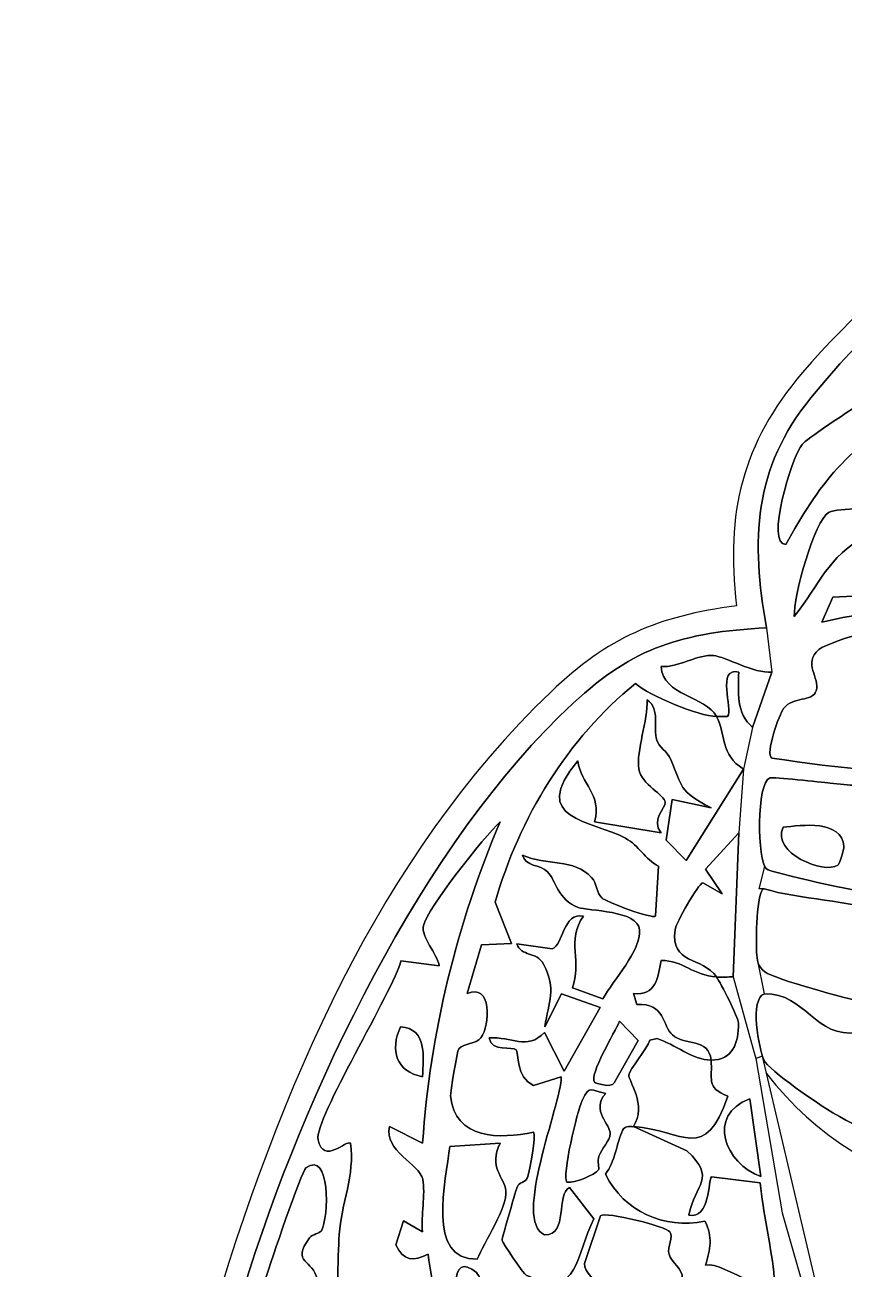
# Model space of a CAD drawing. Header units: millimetres. Extents: x -48 to 44, y -70 to 37.
# Drawn here: x -47.65 to -27.92, y 7.05 to 37.03 of the extents above; entities that cross this region are included whole.
import ezdxf

# ---------------------------------------------------------------- set-up
doc = ezdxf.new("R2010")
doc.units = ezdxf.units.MM
doc.layers.get('0').update_dxf_attribs({"linetype": 'CONTINUOUS'})

msp = doc.modelspace()

# ---------------------------------------------------------------- linework, layer by layer
for p, q in [((-29.783, 22.504), (-29.654, 21.429)), ((-30.118, 20.101), (-30.34, 19.098)), ((-30.34, 19.098), (-30.453, 17.56)), ((-29.961, 16.214), (-29.825, 16.746)), ((-29.844, 16.214), (-29.961, 16.214)), ((-29.834, 13.677), (-30.005, 14.514)), ((-30.586, 14.086), (-30.104, 12.348)), ((-30.104, 12.348), (-30.041, 12.12)), ((-29.881, 12.174), (-30.041, 12.12)), ((-30.041, 12.12), (-29.408, 8.402)), ((-27.379, 1.529), (-29.881, 12.174)), ((-29.408, 8.402), (-27.379, 1.294))]:
    msp.add_line(p, q)
for points in [[(-26.712, 23.308), (-28.188, 23.241), (-28.448, 22.638), (-28.188, 23.241)], [(-29.654, 21.429), (-30.118, 20.101)], [(-30.34, 19.098), (-31.722, 16.893), (-32.198, 17.383), (-31.722, 16.893)], [(-32.055, 18.361), (-32.198, 17.383), (-32.055, 18.361), (-31.121, 18.161)], [(-32.322, 17.561), (-33.925, 17.827)], [(-31.25, 16.687), (-30.854, 16.091), (-31.25, 16.687), (-30.453, 17.56)], [(-30.586, 14.086), (-30.453, 17.56)], [(-32.384, 16.755), (-32.457, 15.556)], [(-31.315, 16.359), (-30.854, 16.091)], [(-35.929, 14.89), (-36.32, 15.888)], [(-36.65, 14.861), (-35.929, 14.89), (-36.65, 14.861), (-36.997, 13.686)], [(-34.944, 14.764), (-35.796, 14.887)], [(-37.666, 14.356), (-38.59, 14.479)], [(-34.461, 13.821), (-33.724, 13.558)], [(-34.72, 13.68), (-35.127, 12.885)], [(-34.72, 13.68), (-33.791, 13.349)], [(-32.905, 13.419), (-32.991, 13.685)], [(-34.661, 11.816), (-33.791, 13.349)], [(-33.325, 13.018), (-32.879, 12.552)], [(-35.131, 12.751), (-34.661, 11.816)], [(-32.592, 12.562), (-32.415, 12.6)], [(-32.879, 12.552), (-33.453, 11.533)], [(-34.728, 11.682), (-35.395, 11.474)], [(-30.186, 11.147), (-29.919, 9.278)], [(-38.868, 10.479), (-38.068, 10.08)], [(-32.991, 10.48), (-31.7, 9.9)], [(-36.197, 10.078), (-37.414, 10.001)], [(-34.526, 9.01), (-33.94, 8.257)], [(-29.936, 9.125), (-31.111, 9.268)], [(-38.713, 7.634), (-38.532, 8.209)], [(-38.532, 8.209), (-38.068, 7.942)], [(-34.167, 7.179), (-33.783, 8.332)]]:
    msp.add_lwpolyline(points, close=True)
msp.add_arc((-23.782, 16.32), 7.536, 217.1968, 301.7506)
for points, knots in [([(-29.783, 22.504), (-30.164, 24.599), (-30.101, 26.346), (-28.713, 28.045), (-21.367, 37.03), (-10.794, 36.142), (-0.525, 33.527), (1.73, 32.953), (4.149, 32.23), (5.458, 30.158)], [42, 42, 42, 42, 43, 43, 43, 44, 44, 44, 45, 45, 45, 45]), ([(5.458, 30.158), (4.149, 32.23), (1.73, 32.953), (-0.525, 33.527), (-10.794, 36.142), (-21.367, 37.03), (-28.713, 28.045), (-30.101, 26.346), (-30.164, 24.599), (-29.783, 22.504)], [48, 48, 48, 48, 49, 49, 49, 50, 50, 50, 51, 51, 51, 51]), ([(5.98, 30.412), (5.557, 31.583), (2.873, 33.091), (1.716, 33.497), (-4.047, 35.518), (-13.302, 36.542), (-19.231, 35.129), (-22.629, 34.319), (-26.674, 31.286), (-28.917, 28.651), (-30.375, 26.938), (-30.768, 25.288), (-30.509, 23.033)], [22, 22, 22, 22, 23, 23, 23, 24, 24, 24, 25, 25, 25, 26, 26, 26, 26]), ([(-25.085, 29.36), (-25.44, 29.26), (-28.711, 27.179), (-28.925, 26.921), (-29.179, 26.613), (-29.823, 24.486), (-29.317, 24.51)], [73, 73, 73, 73, 74, 74, 74, 75, 75, 75, 75]), ([(-23.565, 28.374), (-23.694, 28.137), (-25.777, 27.763), (-26.249, 27.586), (-27.787, 27.008), (-28.551, 25.892), (-29.317, 24.51)], [89, 89, 89, 89, 90, 90, 90, 91, 91, 91, 91]), ([(-29.317, 24.51), (-28.551, 25.892), (-27.787, 27.008), (-26.249, 27.586), (-25.777, 27.763), (-23.694, 28.137), (-23.565, 28.374)], [0, 0, 0, 0, 1, 1, 1, 2, 2, 2, 2]), ([(-16.158, 24.775), (-17.153, 24.789), (-18.456, 24.457), (-19.428, 24.644), (-19.804, 24.716), (-19.906, 25.127), (-20.499, 25.181), (-21.136, 25.238), (-21.314, 24.911), (-21.695, 24.9), (-23.65, 24.844), (-25.325, 25.82), (-27.384, 24.713), (-28.33, 24.204), (-28.488, 23.558), (-29.115, 22.771)], [51, 51, 51, 51, 52, 52, 52, 53, 53, 53, 54, 54, 54, 55, 55, 55, 56, 56, 56, 56]), ([(-29.115, 22.771), (-28.488, 23.558), (-28.33, 24.204), (-27.384, 24.713), (-25.325, 25.82), (-23.65, 24.844), (-21.695, 24.9), (-21.314, 24.911), (-21.136, 25.238), (-20.499, 25.181), (-19.906, 25.127), (-19.804, 24.716), (-19.428, 24.644), (-18.456, 24.457), (-17.153, 24.789), (-16.158, 24.775)], [35, 35, 35, 35, 36, 36, 36, 37, 37, 37, 38, 38, 38, 39, 39, 39, 40, 40, 40, 40]), ([(-29.115, 22.771), (-29.139, 23.249), (-28.628, 25.088), (-28.287, 25.281), (-28.021, 25.431), (-27.115, 25.217), (-26.846, 25.779)], [56, 56, 56, 56, 57, 57, 57, 58, 58, 58, 58]), ([(-26.846, 25.779), (-27.115, 25.217), (-28.021, 25.431), (-28.287, 25.281), (-28.628, 25.088), (-29.139, 23.249), (-29.115, 22.771)], [33, 33, 33, 33, 34, 34, 34, 35, 35, 35, 35]), ([(-13.358, 23.645), (-14.049, 23.631), (-14.737, 23.612), (-15.421, 23.571), (-17.106, 23.47), (-18.791, 22.892), (-20.361, 22.766), (-23.045, 22.551), (-25.789, 23.295), (-28.448, 22.638)], [18, 18, 18, 18, 19, 19, 19, 20, 20, 20, 21, 21, 21, 21]), ([(-28.448, 22.638), (-25.789, 23.295), (-23.045, 22.551), (-20.361, 22.766), (-18.791, 22.892), (-17.106, 23.47), (-15.421, 23.571), (-14.737, 23.612), (-14.049, 23.631), (-13.358, 23.645)], [10, 10, 10, 10, 11, 11, 11, 12, 12, 12, 13, 13, 13, 13]), ([(-30.509, 23.033), (-32.415, 22.774), (-33.6, 22.275), (-34.981, 20.953), (-43.249, 13.04), (-44.542, -1.274), (-47.558, -11.759)], [26, 26, 26, 26, 27, 27, 27, 28, 28, 28, 28]), ([(-39, -57.948), (-39.29, -57.219), (-39.582, -56.498), (-39.875, -55.788), (-41.136, -52.73), (-42.606, -50.13), (-43.346, -46.834), (-44.373, -42.257), (-44.609, -36.629), (-44.485, -31.931), (-44.471, -31.395), (-44.2, -30.598), (-44.241, -30.097), (-44.335, -28.951), (-45.012, -26.915), (-45.242, -25.619), (-46.12, -20.684), (-47.648, -14.263), (-46.551, -9.425), (-45.395, -4.322), (-43.906, 1.584), (-42.378, 6.574), (-40.938, 11.276), (-38.083, 17.315), (-34.443, 20.683), (-32.962, 22.055), (-31.815, 22.381), (-29.783, 22.504)], [33, 33, 33, 33, 34, 34, 34, 35, 35, 35, 36, 36, 36, 37, 37, 37, 38, 38, 38, 39, 39, 39, 40, 40, 40, 41, 41, 41, 42, 42, 42, 42]), ([(-29.783, 22.504), (-31.815, 22.381), (-32.962, 22.055), (-34.443, 20.683), (-38.083, 17.315), (-40.938, 11.276), (-42.378, 6.574), (-43.906, 1.584), (-45.395, -4.322), (-46.551, -9.425), (-47.648, -14.263), (-46.12, -20.684), (-45.242, -25.619), (-45.012, -26.915), (-44.335, -28.951), (-44.241, -30.097), (-44.2, -30.598), (-44.471, -31.395), (-44.485, -31.931), (-44.609, -36.629), (-44.373, -42.257), (-43.346, -46.834), (-42.606, -50.13), (-41.136, -52.73), (-39.875, -55.788), (-39.582, -56.498), (-39.29, -57.219), (-39, -57.948)], [51, 51, 51, 51, 52, 52, 52, 53, 53, 53, 54, 54, 54, 55, 55, 55, 56, 56, 56, 57, 57, 57, 58, 58, 58, 59, 59, 59, 60, 60, 60, 60]), ([(-29.654, 19.361), (-29.828, 19.459), (-29.47, 20.427), (-29.373, 20.556), (-29.145, 20.861), (-28.68, 20.702), (-28.589, 20.984), (-28.486, 21.301), (-28.922, 21.642), (-28.523, 21.976), (-28.381, 22.095), (-27.751, 22.304), (-27.548, 22.338), (-27.116, 22.41), (-25.587, 22.548), (-25.282, 22.328), (-25.129, 22.217), (-24.988, 21.76), (-24.705, 21.639), (-24.014, 21.342), (-23.566, 21.661), (-23.906, 22.369)], [76, 76, 76, 76, 77, 77, 77, 78, 78, 78, 79, 79, 79, 80, 80, 80, 81, 81, 81, 82, 82, 82, 83, 83, 83, 83]), ([(-23.906, 22.369), (-23.566, 21.661), (-24.014, 21.342), (-24.705, 21.639), (-24.988, 21.76), (-25.129, 22.217), (-25.282, 22.328), (-25.587, 22.548), (-27.116, 22.41), (-27.548, 22.338), (-27.751, 22.304), (-28.381, 22.095), (-28.523, 21.976), (-28.922, 21.642), (-28.486, 21.301), (-28.589, 20.984), (-28.68, 20.702), (-29.145, 20.861), (-29.373, 20.556), (-29.47, 20.427), (-29.828, 19.459), (-29.654, 19.361)], [29, 29, 29, 29, 30, 30, 30, 31, 31, 31, 32, 32, 32, 33, 33, 33, 34, 34, 34, 35, 35, 35, 36, 36, 36, 36]), ([(-32.322, 21.567), (-31.925, 21.534), (-31.418, 21.873), (-31.059, 21.833), (-30.774, 21.801), (-30.086, 21.399), (-29.654, 21.429)], [2, 2, 2, 2, 3, 3, 3, 4, 4, 4, 4]), ([(-29.654, 21.429), (-30.086, 21.399), (-30.774, 21.801), (-31.059, 21.833), (-31.418, 21.873), (-31.925, 21.534), (-32.322, 21.567)], [2, 2, 2, 2, 3, 3, 3, 4, 4, 4, 4]), ([(-32.657, 20.766), (-32.638, 20.285), (-32.926, 19.523), (-32.86, 19.104), (-32.799, 18.722), (-32.232, 18.474), (-32.224, 18.297), (-32.218, 18.147), (-32.578, 17.863), (-32.322, 17.561)], [16, 16, 16, 16, 17, 17, 17, 18, 18, 18, 19, 19, 19, 19]), ([(-32.322, 17.561), (-32.578, 17.863), (-32.218, 18.147), (-32.224, 18.297), (-32.232, 18.474), (-32.799, 18.722), (-32.86, 19.104), (-32.926, 19.523), (-32.638, 20.285), (-32.657, 20.766)], [40, 40, 40, 40, 41, 41, 41, 42, 42, 42, 43, 43, 43, 43]), ([(-31.121, 18.161), (-31.926, 18.592), (-31.794, 18.657), (-32.09, 19.329), (-32.173, 19.518), (-32.381, 19.634), (-32.429, 19.792), (-32.523, 20.107), (-32.33, 20.517), (-32.657, 20.766)], [13, 13, 13, 13, 14, 14, 14, 15, 15, 15, 16, 16, 16, 16]), ([(-32.657, 20.766), (-32.33, 20.517), (-32.523, 20.107), (-32.429, 19.792), (-32.381, 19.634), (-32.173, 19.518), (-32.09, 19.329), (-31.794, 18.657), (-31.926, 18.592), (-31.121, 18.161)], [43, 43, 43, 43, 44, 44, 44, 45, 45, 45, 46, 46, 46, 46]), ([(-34.328, 19.297), (-35.532, 17.863), (-33.994, 17.872), (-33.181, 17.43), (-32.85, 17.251), (-32.724, 16.929), (-32.384, 16.755)], [21, 21, 21, 21, 22, 22, 22, 23, 23, 23, 23]), ([(-32.384, 16.755), (-32.724, 16.929), (-32.85, 17.251), (-33.181, 17.43), (-33.994, 17.872), (-35.532, 17.863), (-34.328, 19.297)], [36, 36, 36, 36, 37, 37, 37, 38, 38, 38, 38]), ([(-15.489, 15.556), (-15.878, 15.606), (-16.238, 15.431), (-16.62, 15.417), (-17.985, 15.369), (-24.152, 15.383), (-25.078, 15.777), (-25.282, 15.864), (-25.296, 16.169), (-25.45, 16.204), (-25.599, 16.238), (-26.734, 16.052), (-27.178, 16.092), (-27.485, 16.12), (-29.675, 16.596), (-29.786, 16.69), (-30.001, 16.872), (-30.04, 18.78), (-29.698, 18.886), (-29.629, 18.908), (-28.478, 18.779), (-28.253, 18.757), (-27.807, 18.712), (-27.392, 18.684), (-26.91, 18.64), (-26.498, 18.602), (-24.74, 18.475), (-24.609, 18.325), (-24.511, 18.214), (-24.569, 17.966), (-24.307, 17.761), (-23.836, 17.392), (-22.774, 17.425), (-23.238, 18.227)], [45, 45, 45, 45, 46, 46, 46, 47, 47, 47, 48, 48, 48, 49, 49, 49, 50, 50, 50, 51, 51, 51, 52, 52, 52, 53, 53, 53, 54, 54, 54, 55, 55, 55, 56, 56, 56, 56]), ([(-23.238, 18.227), (-22.774, 17.425), (-23.836, 17.392), (-24.307, 17.761), (-24.569, 17.966), (-24.511, 18.214), (-24.609, 18.325), (-24.74, 18.475), (-26.498, 18.602), (-26.91, 18.64), (-27.392, 18.684), (-27.807, 18.712), (-28.253, 18.757), (-28.478, 18.779), (-29.629, 18.908), (-29.698, 18.886), (-30.04, 18.78), (-30.001, 16.872), (-29.786, 16.69), (-29.675, 16.596), (-27.485, 16.12), (-27.178, 16.092), (-26.734, 16.052), (-25.599, 16.238), (-25.45, 16.204), (-25.296, 16.169), (-25.282, 15.864), (-25.078, 15.777), (-24.152, 15.383), (-17.985, 15.369), (-16.62, 15.417), (-16.238, 15.431), (-15.878, 15.606), (-15.489, 15.556)], [56, 56, 56, 56, 57, 57, 57, 58, 58, 58, 59, 59, 59, 60, 60, 60, 61, 61, 61, 62, 62, 62, 63, 63, 63, 64, 64, 64, 65, 65, 65, 66, 66, 66, 67, 67, 67, 67]), ([(-37.666, 14.356), (-37.713, 14.643), (-38.111, 15.054), (-38.049, 15.323), (-37.951, 15.741), (-36.596, 17.46), (-36.198, 17.828)], [1, 1, 1, 1, 2, 2, 2, 3, 3, 3, 3]), ([(-36.198, 17.828), (-36.596, 17.46), (-37.951, 15.741), (-38.049, 15.323), (-38.111, 15.054), (-37.713, 14.643), (-37.666, 14.356)], [23, 23, 23, 23, 24, 24, 24, 25, 25, 25, 25]), ([(-32.457, 15.556), (-32.535, 15.469), (-33.65, 15.899), (-33.754, 15.995), (-33.865, 16.097), (-33.87, 16.336), (-33.998, 16.483), (-34.411, 16.952), (-35.095, 16.76), (-35.662, 17.025)], [24, 24, 24, 24, 25, 25, 25, 26, 26, 26, 27, 27, 27, 27]), ([(-35.662, 17.025), (-35.592, 16.737), (-35.239, 16.802), (-35.061, 16.623), (-34.856, 16.416), (-34.815, 15.944), (-34.318, 15.761), (-34.086, 15.675), (-32.869, 15.698), (-32.843, 15.223), (-32.814, 14.699), (-33.467, 14.028), (-33.724, 13.558)], [27, 27, 27, 27, 28, 28, 28, 29, 29, 29, 30, 30, 30, 31, 31, 31, 31]), ([(-33.724, 13.558), (-33.467, 14.028), (-32.814, 14.699), (-32.843, 15.223), (-32.869, 15.698), (-34.086, 15.675), (-34.318, 15.761), (-34.815, 15.944), (-34.856, 16.416), (-35.061, 16.623), (-35.239, 16.802), (-35.592, 16.737), (-35.662, 17.025)], [28, 28, 28, 28, 29, 29, 29, 30, 30, 30, 31, 31, 31, 32, 32, 32, 32]), ([(-35.662, 17.025), (-35.095, 16.76), (-34.411, 16.952), (-33.998, 16.483), (-33.87, 16.336), (-33.865, 16.097), (-33.754, 15.995), (-33.65, 15.899), (-32.535, 15.469), (-32.457, 15.556)], [32, 32, 32, 32, 33, 33, 33, 34, 34, 34, 35, 35, 35, 35]), ([(-30.987, 14.087), (-31.323, 14.576), (-32.11, 14.392), (-31.988, 15.222), (-31.965, 15.38), (-31.432, 16.332), (-31.315, 16.359)], [13, 13, 13, 13, 14, 14, 14, 15, 15, 15, 15]), ([(-19.956, 12.759), (-20.533, 13.228), (-20.903, 12.562), (-21.238, 12.422), (-21.873, 12.157), (-26.453, 13.199), (-27.408, 13.458), (-27.874, 13.584), (-29.544, 14.01), (-29.826, 14.211), (-29.99, 14.328), (-30.012, 14.498), (-30.022, 14.683), (-30.036, 14.925), (-30.032, 16.176), (-29.844, 16.214)], [31, 31, 31, 31, 32, 32, 32, 33, 33, 33, 34, 34, 34, 35, 35, 35, 36, 36, 36, 36]), ([(-29.844, 16.214), (-30.032, 16.176), (-30.036, 14.925), (-30.022, 14.683), (-30.012, 14.498), (-29.99, 14.328), (-29.826, 14.211), (-29.544, 14.01), (-27.874, 13.584), (-27.408, 13.458), (-26.453, 13.199), (-21.873, 12.157), (-21.238, 12.422), (-20.903, 12.562), (-20.533, 13.228), (-19.956, 12.759)], [76, 76, 76, 76, 77, 77, 77, 78, 78, 78, 79, 79, 79, 80, 80, 80, 81, 81, 81, 81]), ([(-29.844, 16.214), (-29.005, 15.949), (-27.762, 15.941), (-26.973, 15.629), (-26.46, 15.425), (-26.79, 15.017), (-25.852, 15.163), (-24.532, 15.368), (-24.027, 15.13), (-22.733, 15.059), (-21.881, 15.013), (-20.437, 15.166), (-19.7, 15.02), (-19.291, 14.939), (-18.821, 13.862), (-17.894, 14.22)], [36, 36, 36, 36, 37, 37, 37, 38, 38, 38, 39, 39, 39, 40, 40, 40, 41, 41, 41, 41]), ([(-17.894, 14.22), (-18.821, 13.862), (-19.291, 14.939), (-19.7, 15.02), (-20.437, 15.166), (-21.881, 15.013), (-22.733, 15.059), (-24.027, 15.13), (-24.532, 15.368), (-25.852, 15.163), (-26.79, 15.017), (-26.46, 15.425), (-26.973, 15.629), (-27.762, 15.941), (-29.005, 15.949), (-29.844, 16.214)], [71, 71, 71, 71, 72, 72, 72, 73, 73, 73, 74, 74, 74, 75, 75, 75, 76, 76, 76, 76]), ([(-35.796, 14.887), (-35.695, 14.56), (-35.319, 14.716), (-35.155, 14.395), (-34.84, 13.778), (-35.025, 13.501), (-35.127, 12.885)], [35, 35, 35, 35, 36, 36, 36, 37, 37, 37, 37]), ([(-35.127, 12.885), (-35.025, 13.501), (-34.84, 13.778), (-35.155, 14.395), (-35.319, 14.716), (-35.695, 14.56), (-35.796, 14.887)], [22, 22, 22, 22, 23, 23, 23, 24, 24, 24, 24]), ([(-39.805, 10.078), (-39.893, 10.177), (-40.459, 9.544), (-40.584, 10.165), (-40.684, 10.659), (-38.771, 13.747), (-38.59, 14.479)], [26, 26, 26, 26, 27, 27, 27, 28, 28, 28, 28]), ([(-38.59, 14.479), (-38.771, 13.747), (-40.684, 10.659), (-40.584, 10.165), (-40.459, 9.544), (-39.893, 10.177), (-39.805, 10.078)], [26, 26, 26, 26, 27, 27, 27, 28, 28, 28, 28]), ([(-37.198, 12.357), (-37.064, 12.496), (-36.786, 12.462), (-36.665, 12.618), (-36.435, 12.919), (-36.402, 13.962), (-36.997, 13.686)], [55, 55, 55, 55, 56, 56, 56, 57, 57, 57, 57]), ([(-36.997, 13.686), (-36.402, 13.962), (-36.435, 12.919), (-36.665, 12.618), (-36.786, 12.462), (-37.064, 12.496), (-37.198, 12.357)], [2, 2, 2, 2, 3, 3, 3, 4, 4, 4, 4]), ([(-30.987, 14.087), (-30.893, 13.95), (-30.459, 13.104), (-30.458, 12.972), (-30.453, 12.499), (-30.601, 12.077), (-31.12, 12.083)], [20, 20, 20, 20, 21, 21, 21, 22, 22, 22, 22]), ([(-22.838, 9.546), (-24.771, 9.438), (-26.522, 9.837), (-28.183, 10.811), (-28.493, 10.993), (-29.739, 11.846), (-29.848, 12.086), (-29.969, 12.35), (-30.197, 13.57), (-29.834, 13.677)], [10, 10, 10, 10, 11, 11, 11, 12, 12, 12, 13, 13, 13, 13]), ([(-29.834, 13.677), (-30.197, 13.57), (-29.969, 12.35), (-29.848, 12.086), (-29.739, 11.846), (-28.493, 10.993), (-28.183, 10.811), (-26.522, 9.837), (-24.771, 9.438), (-22.838, 9.546)], [99, 99, 99, 99, 100, 100, 100, 101, 101, 101, 102, 102, 102, 102]), ([(-29.834, 13.677), (-28.842, 13.708), (-28.613, 12.587), (-27.59, 12.752), (-27.396, 12.783), (-27.254, 12.992), (-27.07, 12.989), (-26.687, 12.985), (-25.299, 12.491), (-24.735, 12.389), (-22.19, 11.931), (-19.716, 11.64), (-17.16, 11.71), (-16.034, 11.741), (-14.877, 11.901), (-13.753, 11.949)], [13, 13, 13, 13, 14, 14, 14, 15, 15, 15, 16, 16, 16, 17, 17, 17, 18, 18, 18, 18]), ([(-13.753, 11.949), (-14.877, 11.901), (-16.034, 11.741), (-17.16, 11.71), (-19.716, 11.64), (-22.19, 11.931), (-24.735, 12.389), (-25.299, 12.491), (-26.687, 12.985), (-27.07, 12.989), (-27.254, 12.992), (-27.396, 12.783), (-27.59, 12.752), (-28.613, 12.587), (-28.842, 13.708), (-29.834, 13.677)], [94, 94, 94, 94, 95, 95, 95, 96, 96, 96, 97, 97, 97, 98, 98, 98, 99, 99, 99, 99]), ([(-36.464, 12.616), (-36.416, 12.273), (-35.888, 12.413), (-35.813, 12.334), (-35.755, 12.272), (-35.827, 11.658), (-35.395, 11.474)], [42, 42, 42, 42, 43, 43, 43, 44, 44, 44, 44]), ([(-35.395, 11.474), (-35.827, 11.658), (-35.755, 12.272), (-35.813, 12.334), (-35.888, 12.413), (-36.416, 12.273), (-36.464, 12.616)], [15, 15, 15, 15, 16, 16, 16, 17, 17, 17, 17]), ([(-33.255, 10.384), (-33.192, 10.524), (-32.998, 10.468), (-32.991, 10.48), (-32.65, 10.988), (-33.12, 11.613), (-33.104, 11.726), (-33.085, 11.859), (-32.66, 12.348), (-32.592, 12.562)], [3, 3, 3, 3, 4, 4, 4, 5, 5, 5, 6, 6, 6, 6]), ([(-34.593, 9.145), (-34.716, 9.277), (-34.347, 10.859), (-34.223, 11.111), (-34.026, 11.512), (-34.027, 11.345), (-33.658, 11.281)], [4, 4, 4, 4, 5, 5, 5, 6, 6, 6, 6]), ([(-38.868, 10.479), (-39.01, 9.899), (-38.134, 9.569), (-38.065, 9.212), (-37.994, 8.843), (-38.116, 8.335), (-38.068, 7.942)], [5, 5, 5, 5, 6, 6, 6, 7, 7, 7, 7]), ([(-38.068, 7.942), (-38.116, 8.335), (-37.994, 8.843), (-38.065, 9.212), (-38.134, 9.569), (-39.01, 9.899), (-38.868, 10.479)], [19, 19, 19, 19, 20, 20, 20, 21, 21, 21, 21]), ([(-36.152, 7.738), (-36.16, 7.806), (-35.847, 8.852), (-35.785, 9.04), (-35.758, 9.122), (-35.58, 9.14), (-35.542, 9.25), (-35.482, 9.422), (-35.332, 10.281), (-35.396, 10.346)], [50, 50, 50, 50, 51, 51, 51, 52, 52, 52, 53, 53, 53, 53]), ([(-35.396, 10.346), (-35.332, 10.281), (-35.482, 9.422), (-35.542, 9.25), (-35.58, 9.14), (-35.758, 9.122), (-35.785, 9.04), (-35.847, 8.852), (-36.16, 7.806), (-36.152, 7.738)], [6, 6, 6, 6, 7, 7, 7, 8, 8, 8, 9, 9, 9, 9]), ([(-40.504, 7.972), (-40.322, 8.292), (-40.286, 9.935), (-40.877, 9.483), (-40.989, 9.397), (-41.732, 7.193), (-41.843, 6.842), (-43.416, 1.898), (-44.258, -3.392), (-45.815, -8.356)], [21, 21, 21, 21, 22, 22, 22, 23, 23, 23, 24, 24, 24, 24]), ([(-41.843, 6.842), (-41.732, 7.193), (-40.989, 9.397), (-40.877, 9.483), (-40.286, 9.935), (-40.322, 8.292), (-40.504, 7.972)], [0, 0, 0, 0, 1, 1, 1, 2, 2, 2, 2]), ([(-39.082, 1.393), (-38.74, 1.904), (-39.636, 2.099), (-39.775, 2.427), (-40.168, 3.355), (-40.147, 6.763), (-40.076, 7.879), (-40.029, 8.613), (-39.691, 9.318), (-39.805, 10.078)], [23, 23, 23, 23, 24, 24, 24, 25, 25, 25, 26, 26, 26, 26]), ([(-39.805, 10.078), (-39.691, 9.318), (-40.029, 8.613), (-40.076, 7.879), (-40.147, 6.763), (-40.168, 3.355), (-39.775, 2.427), (-39.636, 2.099), (-38.74, 1.904), (-39.082, 1.393)], [0, 0, 0, 0, 1, 1, 1, 2, 2, 2, 3, 3, 3, 3]), ([(-29.936, 9.125), (-29.864, 8.415), (-29.693, 7.679), (-29.606, 6.976), (-29.495, 6.082), (-30.787, 7.258), (-31.255, 7.141)], [28, 28, 28, 28, 29, 29, 29, 30, 30, 30, 30]), ([(-31.255, 7.141), (-30.787, 7.258), (-29.495, 6.082), (-29.606, 6.976), (-29.693, 7.679), (-29.864, 8.415), (-29.936, 9.125)], [8, 8, 8, 8, 9, 9, 9, 10, 10, 10, 10]), ([(-33.94, 8.257), (-34.396, 7.415), (-34.253, 6.289), (-35.572, 6.898), (-35.643, 6.931), (-36.146, 7.688), (-36.152, 7.738)], [48, 48, 48, 48, 49, 49, 49, 50, 50, 50, 50]), ([(-36.152, 7.738), (-36.146, 7.688), (-35.643, 6.931), (-35.572, 6.898), (-34.253, 6.289), (-34.396, 7.415), (-33.94, 8.257)], [9, 9, 9, 9, 10, 10, 10, 11, 11, 11, 11]), ([(-40.504, 7.972), (-40.54, 7.91), (-40.73, 7.883), (-40.791, 7.8), (-41.247, 7.173), (-40.701, 7.277), (-40.607, 6.804), (-40.534, 6.431), (-40.651, 5.931), (-40.607, 5.537)], [2, 2, 2, 2, 3, 3, 3, 4, 4, 4, 5, 5, 5, 5]), ([(-40.607, 5.537), (-40.651, 5.931), (-40.534, 6.431), (-40.607, 6.804), (-40.701, 7.277), (-41.247, 7.173), (-40.791, 7.8), (-40.73, 7.883), (-40.54, 7.91), (-40.504, 7.972)], [18, 18, 18, 18, 19, 19, 19, 20, 20, 20, 21, 21, 21, 21]), ([(-37.935, 7.408), (-37.721, 5.856), (-37.239, 4.362), (-36.579, 2.951), (-36.259, 2.266), (-35.54, 1.326), (-35.33, 0.714), (-35.243, 0.463), (-35.393, 0.201), (-35.259, 0.007), (-35.059, -0.282), (-34.805, -0.138), (-34.63, -0.244), (-34.479, -0.334), (-33.472, -1.78), (-33.193, -2.08)], [10, 10, 10, 10, 11, 11, 11, 12, 12, 12, 13, 13, 13, 14, 14, 14, 15, 15, 15, 15]), ([(-33.193, -2.08), (-33.472, -1.78), (-34.479, -0.334), (-34.63, -0.244), (-34.805, -0.138), (-35.059, -0.282), (-35.259, 0.007), (-35.393, 0.201), (-35.243, 0.463), (-35.33, 0.714), (-35.54, 1.326), (-36.259, 2.266), (-36.579, 2.951), (-37.239, 4.362), (-37.721, 5.856), (-37.935, 7.408)], [11, 11, 11, 11, 12, 12, 12, 13, 13, 13, 14, 14, 14, 15, 15, 15, 16, 16, 16, 16]), ([(-37.277, 6.674), (-37.253, 7.102), (-37.093, 7.243), (-36.771, 6.961), (-36.685, 6.886), (-36.675, 6.673), (-36.512, 6.62)], [2, 2, 2, 2, 3, 3, 3, 4, 4, 4, 4]), ([(-36.512, 6.62), (-36.675, 6.673), (-36.685, 6.886), (-36.771, 6.961), (-37.093, 7.243), (-37.253, 7.102), (-37.277, 6.674)], [3, 3, 3, 3, 4, 4, 4, 5, 5, 5, 5]), ([(-32.132, 7.403), (-32.077, 7.205), (-31.793, 7.047), (-31.812, 6.829), (-31.83, 6.618), (-32.25, 6.015), (-32.317, 5.727)], [2, 2, 2, 2, 3, 3, 3, 4, 4, 4, 4]), ([(-32.317, 5.727), (-32.25, 6.015), (-31.83, 6.618), (-31.812, 6.829), (-31.793, 7.047), (-32.077, 7.205), (-32.132, 7.403)], [2, 2, 2, 2, 3, 3, 3, 4, 4, 4, 4])]:
    msp.add_open_spline(points, degree=3, knots=knots)
for points in [[(-28.925, 26.921), (-28.711, 27.179), (-25.44, 29.26), (-25.085, 29.36)], [(-29.317, 24.51), (-29.823, 24.486), (-29.179, 26.613), (-28.925, 26.921)], [(-30.987, 20.366), (-31.245, 20.851), (-32.281, 20.86), (-32.322, 21.567)], [(-32.322, 21.567), (-32.281, 20.86), (-31.245, 20.851), (-30.987, 20.366)], [(-30.453, 21.434), (-30.995, 21.571), (-30.589, 20.538), (-30.72, 20.365)], [(-30.72, 20.365), (-30.589, 20.538), (-30.995, 21.571), (-30.453, 21.434)], [(-30.118, 20.101), (-30.522, 20.442), (-30.465, 20.955), (-30.453, 21.434)], [(-30.453, 21.434), (-30.465, 20.955), (-30.522, 20.442), (-30.118, 20.101)], [(-36.32, 15.888), (-35.737, 17.928), (-34.573, 19.837), (-32.941, 21.158)], [(-32.941, 21.158), (-34.573, 19.837), (-35.737, 17.928), (-36.32, 15.888)], [(-32.941, 21.158), (-32.606, 20.861), (-31.421, 20.371), (-30.987, 20.366)], [(-30.987, 20.366), (-31.421, 20.371), (-32.606, 20.861), (-32.941, 21.158)], [(-30.72, 20.365), (-30.808, 20.363), (-30.897, 20.365), (-30.987, 20.366)], [(-30.987, 20.366), (-30.76, 19.941), (-30.9, 19.439), (-30.34, 19.098)], [(-30.987, 20.366), (-30.897, 20.365), (-30.808, 20.363), (-30.72, 20.365)], [(-30.34, 19.098), (-30.9, 19.439), (-30.76, 19.941), (-30.987, 20.366)], [(-33.925, 17.827), (-33.738, 18.494), (-34.259, 18.718), (-34.328, 19.297)], [(-34.328, 19.297), (-34.259, 18.718), (-33.738, 18.494), (-33.925, 17.827)], [(-19.899, 18.495), (-23.144, 18.815), (-26.422, 18.863), (-29.654, 19.361)], [(-29.654, 19.361), (-26.422, 18.863), (-23.144, 18.815), (-19.899, 18.495)], [(-36.198, 17.828), (-37.241, 15.371), (-37.888, 12.752), (-38.068, 10.08)], [(-38.068, 10.08), (-37.888, 12.752), (-37.241, 15.371), (-36.198, 17.828)], [(-28.066, 16.777), (-28.399, 16.563), (-29.665, 17.063), (-29.384, 17.694)], [(-29.384, 17.694), (-29.665, 17.063), (-28.399, 16.563), (-28.066, 16.777)], [(-29.384, 17.694), (-28.938, 17.746), (-27.966, 17.879), (-27.922, 17.231)], [(-27.922, 17.231), (-27.966, 17.879), (-28.938, 17.746), (-29.384, 17.694)], [(-27.922, 17.231), (-27.917, 17.153), (-28.028, 16.801), (-28.066, 16.777)], [(-28.066, 16.777), (-28.028, 16.801), (-27.917, 17.153), (-27.922, 17.231)], [(-31.315, 16.359), (-31.432, 16.332), (-31.965, 15.38), (-31.988, 15.222)], [(-34.193, 15.555), (-34.688, 15.655), (-34.684, 14.845), (-34.944, 14.764)], [(-34.944, 14.764), (-34.684, 14.845), (-34.688, 15.655), (-34.193, 15.555)], [(-34.461, 13.821), (-34.219, 14.436), (-34.613, 14.967), (-34.193, 15.555)], [(-34.193, 15.555), (-34.613, 14.967), (-34.219, 14.436), (-34.461, 13.821)], [(-31.988, 15.222), (-32.11, 14.392), (-31.323, 14.576), (-30.987, 14.087)], [(-32.991, 13.685), (-32.445, 13.629), (-32.409, 14.054), (-32.319, 14.485)], [(-32.319, 14.485), (-32.409, 14.054), (-32.445, 13.629), (-32.991, 13.685)], [(-32.319, 14.485), (-31.794, 14.49), (-31.537, 14.114), (-30.987, 14.087)], [(-30.987, 14.087), (-31.537, 14.114), (-31.794, 14.49), (-32.319, 14.485)], [(-30.586, 14.086), (-30.718, 14.088), (-30.853, 14.08), (-30.987, 14.087)], [(-30.987, 14.087), (-30.853, 14.08), (-30.718, 14.088), (-30.586, 14.086)], [(-30.458, 12.972), (-30.459, 13.104), (-30.893, 13.95), (-30.987, 14.087)], [(-32.051, 12.689), (-32.29, 12.897), (-32.237, 13.482), (-32.905, 13.419)], [(-32.905, 13.419), (-32.237, 13.482), (-32.29, 12.897), (-32.051, 12.689)], [(-33.926, 11.549), (-34.068, 11.734), (-33.427, 12.757), (-33.325, 13.018)], [(-33.325, 13.018), (-33.427, 12.757), (-34.068, 11.734), (-33.926, 11.549)], [(-31.12, 12.083), (-30.601, 12.077), (-30.453, 12.499), (-30.458, 12.972)], [(-38.068, 11.683), (-38.713, 11.797), (-38.857, 12.327), (-38.6, 12.884)], [(-38.6, 12.884), (-38.857, 12.327), (-38.713, 11.797), (-38.068, 11.683)], [(-38.6, 12.884), (-37.952, 12.846), (-38.049, 12.164), (-38.068, 11.683)], [(-38.068, 11.683), (-38.049, 12.164), (-37.952, 12.846), (-38.6, 12.884)], [(-35.131, 12.751), (-35.56, 12.297), (-35.929, 12.664), (-36.464, 12.616)], [(-36.464, 12.616), (-35.929, 12.664), (-35.56, 12.297), (-35.131, 12.751)], [(-32.415, 12.6), (-31.996, 12.465), (-31.568, 12.089), (-31.12, 12.083)], [(-31.12, 12.083), (-31.568, 12.089), (-31.996, 12.465), (-32.415, 12.6)], [(-31.12, 12.083), (-31.177, 12.622), (-31.744, 12.42), (-32.051, 12.689)], [(-32.051, 12.689), (-31.744, 12.42), (-31.177, 12.622), (-31.12, 12.083)], [(-37.395, 11.221), (-37.401, 11.278), (-37.237, 12.315), (-37.198, 12.357)], [(-37.198, 12.357), (-37.237, 12.315), (-37.401, 11.278), (-37.395, 11.221)], [(-32.592, 12.562), (-32.66, 12.348), (-33.085, 11.859), (-33.104, 11.726)], [(-31.12, 12.083), (-31.074, 11.642), (-31.262, 11.43), (-30.714, 11.211)], [(-30.714, 11.211), (-31.262, 11.43), (-31.074, 11.642), (-31.12, 12.083)], [(-33.104, 11.726), (-33.12, 11.613), (-32.65, 10.988), (-32.991, 10.48)], [(-34.728, 11.682), (-34.734, 10.993), (-35.911, 8.21), (-35.128, 7.872)], [(-35.128, 7.872), (-35.911, 8.21), (-34.734, 10.993), (-34.728, 11.682)], [(-33.658, 11.281), (-34.027, 11.345), (-34.026, 11.512), (-34.223, 11.111)], [(-33.453, 11.533), (-33.523, 11.4), (-33.911, 11.53), (-33.926, 11.549)], [(-33.926, 11.549), (-33.911, 11.53), (-33.523, 11.4), (-33.453, 11.533)], [(-35.396, 10.346), (-36.203, 10.175), (-37.296, 10.167), (-37.395, 11.221)], [(-37.395, 11.221), (-37.296, 10.167), (-36.203, 10.175), (-35.396, 10.346)], [(-34.223, 11.111), (-34.347, 10.859), (-34.716, 9.277), (-34.593, 9.145)], [(-33.658, 11.281), (-34.024, 10.873), (-33.531, 10.515), (-33.547, 10.302)], [(-33.547, 10.302), (-33.531, 10.515), (-34.024, 10.873), (-33.658, 11.281)], [(-30.714, 11.211), (-31.279, 9.59), (-31.763, 10.39), (-32.991, 10.48)], [(-32.991, 10.48), (-31.763, 10.39), (-31.279, 9.59), (-30.714, 11.211)], [(-29.919, 9.278), (-30.785, 9.582), (-31.244, 10.763), (-30.186, 11.147)], [(-30.186, 11.147), (-31.244, 10.763), (-30.785, 9.582), (-29.919, 9.278)], [(-32.991, 10.48), (-32.998, 10.468), (-33.192, 10.524), (-33.255, 10.384)], [(-33.547, 10.302), (-33.559, 10.153), (-33.756, 9.942), (-33.822, 9.766)], [(-33.822, 9.766), (-33.756, 9.942), (-33.559, 10.153), (-33.547, 10.302)], [(-33.663, 9.335), (-33.425, 9.647), (-33.391, 10.082), (-33.255, 10.384)], [(-33.255, 10.384), (-33.391, 10.082), (-33.425, 9.647), (-33.663, 9.335)], [(-36.751, 7.286), (-37.993, 7.244), (-37.5, 9.191), (-37.414, 10.001)], [(-37.414, 10.001), (-37.5, 9.191), (-37.993, 7.244), (-36.751, 7.286)], [(-36.197, 10.078), (-36.494, 9.516), (-36.097, 9.248), (-36.061, 8.935)], [(-36.061, 8.935), (-36.097, 9.248), (-36.494, 9.516), (-36.197, 10.078)], [(-31.7, 9.9), (-30.977, 9.211), (-31.504, 9.123), (-31.654, 8.343)], [(-31.654, 8.343), (-31.504, 9.123), (-30.977, 9.211), (-31.7, 9.9)], [(-33.822, 9.766), (-33.866, 9.647), (-33.804, 9.474), (-33.83, 9.438)], [(-33.83, 9.438), (-33.804, 9.474), (-33.866, 9.647), (-33.822, 9.766)], [(-33.83, 9.438), (-33.918, 9.32), (-34.403, 9.107), (-34.593, 9.145)], [(-34.593, 9.145), (-34.403, 9.107), (-33.918, 9.32), (-33.83, 9.438)], [(-31.266, 8.199), (-32.269, 8.014), (-33.198, 8.415), (-33.663, 9.335)], [(-33.663, 9.335), (-33.198, 8.415), (-32.269, 8.014), (-31.266, 8.199)], [(-35.128, 7.872), (-34.545, 7.855), (-34.871, 8.862), (-34.526, 9.01)], [(-34.526, 9.01), (-34.871, 8.862), (-34.545, 7.855), (-35.128, 7.872)], [(-31.654, 8.343), (-31.138, 8.242), (-31.193, 9.197), (-31.111, 9.268)], [(-31.111, 9.268), (-31.193, 9.197), (-31.138, 8.242), (-31.654, 8.343)], [(-36.061, 8.935), (-36.015, 8.541), (-36.596, 7.687), (-36.751, 7.286)], [(-36.751, 7.286), (-36.596, 7.687), (-36.015, 8.541), (-36.061, 8.935)], [(-33.783, 8.332), (-33.652, 8.442), (-32.2, 8.071), (-32.109, 7.946)], [(-32.109, 7.946), (-32.2, 8.071), (-33.652, 8.442), (-33.783, 8.332)], [(-31.255, 7.141), (-31.132, 7.527), (-31.075, 7.821), (-31.266, 8.199)], [(-31.266, 8.199), (-31.075, 7.821), (-31.132, 7.527), (-31.255, 7.141)], [(-32.109, 7.946), (-32.024, 7.829), (-32.182, 7.585), (-32.132, 7.403)], [(-32.132, 7.403), (-32.182, 7.585), (-32.024, 7.829), (-32.109, 7.946)], [(-38.713, 7.634), (-38.539, 7.248), (-38.284, 7.217), (-37.935, 7.408)], [(-37.935, 7.408), (-38.284, 7.217), (-38.539, 7.248), (-38.713, 7.634)], [(-33.827, 6.523), (-33.855, 6.778), (-34.199, 6.965), (-34.167, 7.179)], [(-34.167, 7.179), (-34.199, 6.965), (-33.855, 6.778), (-33.827, 6.523)]]:
    msp.add_open_spline(points, degree=3)

doc.saveas('drawing.dxf')
